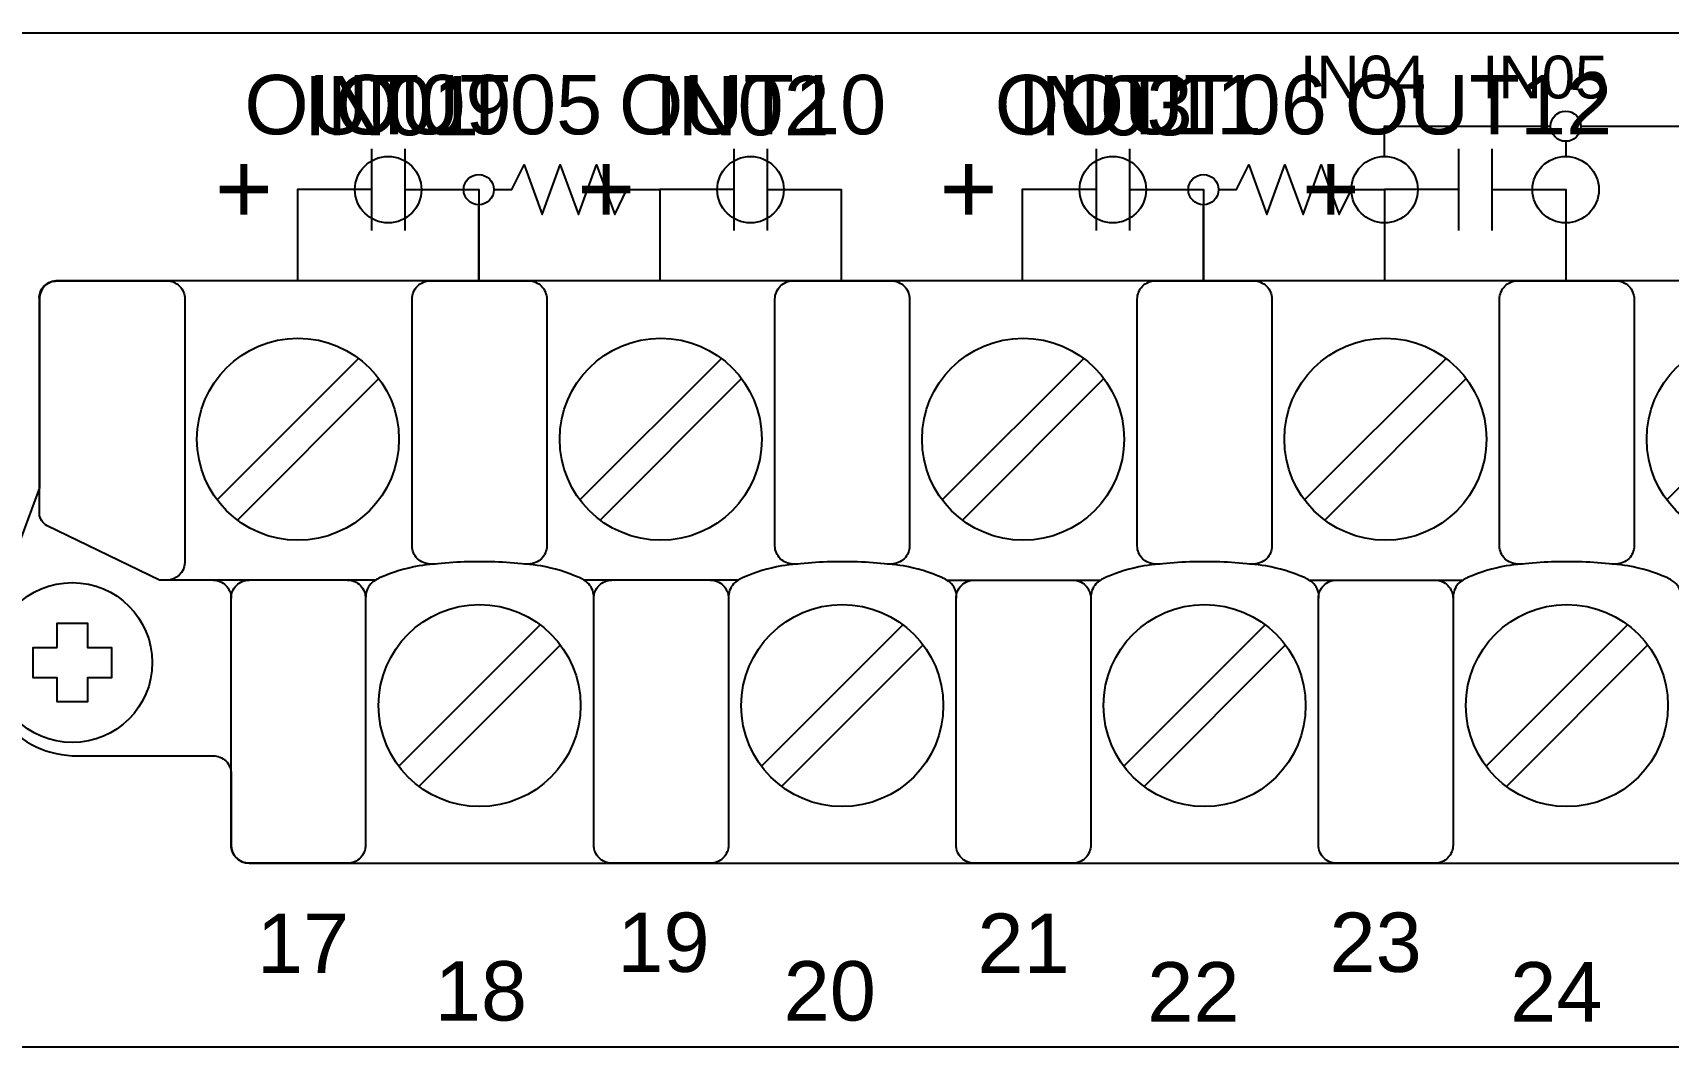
# Model space of a CAD drawing. Extents: x 1 to 47, y 1 to 35.
# Drawn here: x 32.596 to 35.305, y 14.394 to 16.074 of the extents above; entities that cross this region are included whole.
import ezdxf

# ---------------------------------------------------------------- set-up
doc = ezdxf.new("R2010")
doc.units = 0
doc.header["$MEASUREMENT"] = 0
for name, color, linetype in [('4_01__0__EMPTY', 7, 'CONTINUOUS'), ('4_02__1___8__INDEPENDENT_I', 7, 'CONTINUOUS'), ('4_03__2___8__OPTOISOLATED_', 7, 'CONTINUOUS'), ('4_04__4___24__OPTOISOLATED', 7, 'CONTINUOUS'), ('4_05__5___8__INDEPENDENT_I', 7, 'CONTINUOUS'), ('4_06__6___8__INDEPENDENT_I', 7, 'CONTINUOUS'), ('4_07__7___8__OPTOISOLATED_', 7, 'CONTINUOUS'), ('4_08__8___8__OPTOISOLATED_', 7, 'CONTINUOUS'), ('7_00______DWG_', 7, 'CONTINUOUS')]:
    doc.layers.add(name, color=color, linetype=linetype)
doc.styles.add('ARIAL', font='arial.ttf')

msp = doc.modelspace()

# ---------------------------------------------------------------- linework, layer by layer
at = {"layer": '4_01__0__EMPTY'}
msp.add_lwpolyline([(32.925, 14.7285, 0.414213), (32.955, 14.6985), (37.9368, 14.6985, 0.414214), (37.9668, 14.7285), (37.9668, 15.0415), (38.0577, 15.2863, 0.480048), (37.9127, 15.4845), (37.6785, 15.4845, -0.414214), (37.6485, 15.5145), (37.6485, 15.6326, 0.414212), (37.6185, 15.6626), (37.6185, 15.6627), (32.6374, 15.6627, 0.414215), (32.6074, 15.6327), (32.6075, 15.3198), (32.5166, 15.075, 0.47859), (32.6616, 14.8765), (32.895, 14.8765, -0.414214), (32.925, 14.8465)], format="xyb", close=True, dxfattribs=at)
msp.add_lwpolyline([(32.637, 15.0554), (32.637, 15.0957), (32.687, 15.0957), (32.687, 15.0554), (32.7271, 15.0554), (32.7271, 15.0055), (32.687, 15.0055), (32.687, 14.9655), (32.637, 14.9655), (32.637, 15.0055), (32.5969, 15.0055), (32.5969, 15.0554)], close=True, dxfattribs=at)
msp.add_circle((32.662, 15.0306), 0.1324, dxfattribs=at)
at = {"layer": '4_02__1___8__INDEPENDENT_I'}
for points in [[(33.1573, 15.8813), (33.1573, 15.7463)], [(33.2129, 15.8813), (33.2129, 15.7463)], [(33.7573, 15.8813), (33.7573, 15.7463)], [(33.8129, 15.8813), (33.8129, 15.7463)], [(34.3573, 15.8813), (34.3573, 15.7463)], [(34.4129, 15.8813), (34.4129, 15.7463)], [(34.9573, 15.8813), (34.9573, 15.7463)], [(35.0129, 15.8813), (35.0129, 15.7463)], [(33.1573, 15.8138), (33.0351, 15.8138), (33.0351, 15.6627)], [(33.2129, 15.8138), (33.3351, 15.8138), (33.3351, 15.6627)], [(33.7573, 15.8138), (33.6351, 15.8138), (33.6351, 15.6627)], [(33.8129, 15.8138), (33.9351, 15.8138), (33.9351, 15.6627)], [(34.3573, 15.8138), (34.2351, 15.8138), (34.2351, 15.6627)], [(34.4129, 15.8138), (34.5351, 15.8138), (34.5351, 15.6627)], [(34.9573, 15.8138), (34.8351, 15.8138), (34.8351, 15.6627)], [(35.0129, 15.8138), (35.1351, 15.8138), (35.1351, 15.6627)], [(33.1361, 15.5343), (32.9019, 15.3001)], [(33.7369, 15.5343), (33.5027, 15.3001)], [(34.3369, 15.5343), (34.1027, 15.3001)], [(34.9369, 15.5343), (34.7027, 15.3001)], [(35.5369, 15.5343), (35.3027, 15.3001)], [(33.1695, 15.5009), (32.9353, 15.2667)], [(33.7703, 15.5009), (33.5361, 15.2667)], [(34.3703, 15.5009), (34.1361, 15.2667)], [(34.9703, 15.5009), (34.7361, 15.2667)], [(33.7651, 15.1672), (33.5092, 15.1672)], [(34.11, 15.1672), (34.3651, 15.1672)], [(34.71, 15.1672), (34.9651, 15.1672)], [(33.4367, 15.0933), (33.2026, 14.8591)], [(34.0375, 15.0933), (33.8033, 14.8591)], [(34.6375, 15.0933), (34.4033, 14.8591)], [(35.2375, 15.0933), (35.0033, 14.8591)], [(33.4702, 15.0599), (33.236, 14.8257)], [(34.0709, 15.0599), (33.8367, 14.8257)], [(34.6709, 15.0599), (34.4368, 14.8257)], [(35.2709, 15.0599), (35.0368, 14.8257)]]:
    msp.add_lwpolyline(points, dxfattribs=at)
msp.add_lwpolyline([(32.925, 14.7285, 0.414213), (32.955, 14.6985), (37.9368, 14.6985, 0.414214), (37.9668, 14.7285), (37.9668, 15.0415), (38.0577, 15.2863, 0.480048), (37.9127, 15.4845), (37.6785, 15.4845, -0.414214), (37.6485, 15.5145), (37.6485, 15.6326, 0.414212), (37.6185, 15.6626), (37.6185, 15.6627), (32.6374, 15.6627, 0.414215), (32.6074, 15.6327), (32.6075, 15.3198), (32.5166, 15.075, 0.47859), (32.6616, 14.8765), (32.895, 14.8765, -0.414214), (32.925, 14.8465)], format="xyb", close=True, dxfattribs=at)
for points in [[(33.1643, 15.1672), (32.8062, 15.1672), (32.6203, 15.257, -0.241986), (32.6074, 15.2769), (32.6074, 15.6327, -0.422157), (32.6341, 15.6625), (32.8184, 15.6627, -0.414214), (32.8484, 15.6327), (32.8484, 15.1956, -0.390527), (32.8184, 15.1672)], [(33.2627, 15.1939), (33.2548, 15.1939, -0.414214), (33.2248, 15.2239), (33.2248, 15.6327, -0.414214), (33.2548, 15.6627), (33.4177, 15.6627, -0.414214), (33.4477, 15.6327), (33.4477, 15.2239, -0.414214), (33.4177, 15.1939), (33.4108, 15.1939)], [(33.8635, 15.1939), (33.8556, 15.1939, -0.414214), (33.8256, 15.2239), (33.8256, 15.6327, -0.414214), (33.8556, 15.6627), (34.0184, 15.6627, -0.414214), (34.0484, 15.6327), (34.0484, 15.2239, -0.414214), (34.0184, 15.1939), (34.0116, 15.1939)], [(34.4635, 15.1939), (34.4556, 15.1939, -0.414214), (34.4256, 15.2239), (34.4256, 15.6327, -0.414214), (34.4556, 15.6627), (34.6184, 15.6627, -0.414214), (34.6484, 15.6327), (34.6484, 15.2239, -0.414214), (34.6184, 15.1939), (34.6116, 15.1939)], [(35.0635, 15.1939), (35.0556, 15.1939, -0.414214), (35.0256, 15.2239), (35.0256, 15.6327, -0.414214), (35.0556, 15.6627), (35.2184, 15.6627, -0.414214), (35.2484, 15.6327), (35.2484, 15.2239, -0.414214), (35.2184, 15.1939), (35.2116, 15.1939)], [(33.5257, 15.1372, 0.191033), (33.5172, 15.1611, 0.081668), (33.5016, 15.1713, 0.0591), (33.4379, 15.1907, 0.034646), (33.3364, 15.1977, 0.03436), (33.2357, 15.1907, 0.0591), (33.172, 15.1713, 0.081668), (33.1563, 15.1611, 0.191033), (33.1478, 15.1372)], [(34.1265, 15.1372, 0.191033), (34.118, 15.1611, 0.081668), (34.1023, 15.1713, 0.0591), (34.0386, 15.1907, 0.034646), (33.9371, 15.1977, 0.03436), (33.8364, 15.1907, 0.0591), (33.7727, 15.1713, 0.081668), (33.7571, 15.1611, 0.191033), (33.7486, 15.1372)], [(34.7265, 15.1372, 0.191033), (34.718, 15.1611, 0.081668), (34.7024, 15.1713, 0.0591), (34.6386, 15.1907, 0.034646), (34.5371, 15.1977, 0.03436), (34.4364, 15.1907, 0.0591), (34.3727, 15.1713, 0.081668), (34.3571, 15.1611, 0.191033), (34.3486, 15.1372)], [(35.3265, 15.1372, 0.191033), (35.318, 15.1611, 0.081668), (35.3024, 15.1713, 0.0591), (35.2387, 15.1907, 0.034646), (35.1371, 15.1977, 0.03436), (35.0364, 15.1907, 0.0591), (34.9727, 15.1713, 0.081668), (34.9571, 15.1611, 0.191033), (34.9486, 15.1372)], [(32.895, 15.1672, -0.414214), (32.925, 15.1372)], [(33.1178, 15.1672, -0.414214), (33.1478, 15.1372), (33.1478, 14.7285, -0.414214), (33.1178, 14.6985), (32.955, 14.6985, -0.414214), (32.925, 14.7285), (32.925, 15.1372, -0.414214), (32.955, 15.1672)], [(33.7186, 15.1672, -0.414214), (33.7486, 15.1372), (33.7486, 14.7285, -0.414214), (33.7186, 14.6985), (33.5557, 14.6985, -0.414214), (33.5257, 14.7285), (33.5257, 15.1372, -0.414214), (33.5557, 15.1672)], [(34.3186, 15.1672, -0.414214), (34.3486, 15.1372), (34.3486, 14.7285, -0.414214), (34.3186, 14.6985), (34.1557, 14.6985, -0.414214), (34.1257, 14.7285), (34.1257, 15.1372, -0.414214), (34.1557, 15.1672)], [(34.9186, 15.1672, -0.414214), (34.9486, 15.1372), (34.9486, 14.7285, -0.414214), (34.9186, 14.6985), (34.7557, 14.6985, -0.414214), (34.7257, 14.7285), (34.7257, 15.1372, -0.414214), (34.7557, 15.1672)]]:
    msp.add_lwpolyline(points, format="xyb", dxfattribs=at)
msp.add_lwpolyline([(32.637, 15.0554), (32.637, 15.0957), (32.687, 15.0957), (32.687, 15.0554), (32.7271, 15.0554), (32.7271, 15.0055), (32.687, 15.0055), (32.687, 14.9655), (32.637, 14.9655), (32.637, 15.0055), (32.5969, 15.0055), (32.5969, 15.0554)], close=True, dxfattribs=at)
for centre, radius in [((33.0357, 15.4005), 0.1673), ((33.6365, 15.4005), 0.1673), ((34.2365, 15.4005), 0.1673), ((34.8365, 15.4005), 0.1673), ((35.4365, 15.4005), 0.1673), ((32.662, 15.0306), 0.1324), ((33.3364, 14.9595), 0.1673), ((33.9371, 14.9595), 0.1673), ((34.5371, 14.9595), 0.1673), ((35.1371, 14.9595), 0.1673)]:
    msp.add_circle(centre, radius, dxfattribs=at)
at = {"layer": '4_03__2___8__OPTOISOLATED_'}
for points in [[(33.1573, 15.8813), (33.1573, 15.7463)], [(33.2129, 15.8813), (33.2129, 15.7463)], [(33.7573, 15.8813), (33.7573, 15.7463)], [(33.8129, 15.8813), (33.8129, 15.7463)], [(34.3573, 15.8813), (34.3573, 15.7463)], [(34.4129, 15.8813), (34.4129, 15.7463)], [(34.9573, 15.8813), (34.9573, 15.7463)], [(35.0129, 15.8813), (35.0129, 15.7463)], [(33.1573, 15.8138), (33.0351, 15.8138), (33.0351, 15.6627)], [(33.2129, 15.8138), (33.3351, 15.8138), (33.3351, 15.6627)], [(33.7573, 15.8138), (33.6351, 15.8138), (33.6351, 15.6627)], [(33.8129, 15.8138), (33.9351, 15.8138), (33.9351, 15.6627)], [(34.3573, 15.8138), (34.2351, 15.8138), (34.2351, 15.6627)], [(34.4129, 15.8138), (34.5351, 15.8138), (34.5351, 15.6627)], [(34.9573, 15.8138), (34.8351, 15.8138), (34.8351, 15.6627)], [(35.0129, 15.8138), (35.1351, 15.8138), (35.1351, 15.6627)], [(33.1361, 15.5343), (32.9019, 15.3001)], [(33.7369, 15.5343), (33.5027, 15.3001)], [(34.3369, 15.5343), (34.1027, 15.3001)], [(34.9369, 15.5343), (34.7027, 15.3001)], [(35.5369, 15.5343), (35.3027, 15.3001)], [(33.1695, 15.5009), (32.9353, 15.2667)], [(33.7703, 15.5009), (33.5361, 15.2667)], [(34.3703, 15.5009), (34.1361, 15.2667)], [(34.9703, 15.5009), (34.7361, 15.2667)], [(33.7651, 15.1672), (33.5092, 15.1672)], [(34.11, 15.1672), (34.3651, 15.1672)], [(34.71, 15.1672), (34.9651, 15.1672)], [(33.4367, 15.0933), (33.2026, 14.8591)], [(34.0375, 15.0933), (33.8033, 14.8591)], [(34.6375, 15.0933), (34.4033, 14.8591)], [(35.2375, 15.0933), (35.0033, 14.8591)], [(33.4702, 15.0599), (33.236, 14.8257)], [(34.0709, 15.0599), (33.8367, 14.8257)], [(34.6709, 15.0599), (34.4368, 14.8257)], [(35.2709, 15.0599), (35.0368, 14.8257)]]:
    msp.add_lwpolyline(points, dxfattribs=at)
msp.add_lwpolyline([(32.925, 14.7285, 0.414213), (32.955, 14.6985), (37.9368, 14.6985, 0.414214), (37.9668, 14.7285), (37.9668, 15.0415), (38.0577, 15.2863, 0.480048), (37.9127, 15.4845), (37.6785, 15.4845, -0.414214), (37.6485, 15.5145), (37.6485, 15.6326, 0.414212), (37.6185, 15.6626), (37.6185, 15.6627), (32.6374, 15.6627, 0.414215), (32.6074, 15.6327), (32.6075, 15.3198), (32.5166, 15.075, 0.47859), (32.6616, 14.8765), (32.895, 14.8765, -0.414214), (32.925, 14.8465)], format="xyb", close=True, dxfattribs=at)
for points in [[(33.1643, 15.1672), (32.8062, 15.1672), (32.6203, 15.257, -0.241986), (32.6074, 15.2769), (32.6074, 15.6327, -0.422157), (32.6341, 15.6625), (32.8184, 15.6627, -0.414214), (32.8484, 15.6327), (32.8484, 15.1956, -0.390527), (32.8184, 15.1672)], [(33.2627, 15.1939), (33.2548, 15.1939, -0.414214), (33.2248, 15.2239), (33.2248, 15.6327, -0.414214), (33.2548, 15.6627), (33.4177, 15.6627, -0.414214), (33.4477, 15.6327), (33.4477, 15.2239, -0.414214), (33.4177, 15.1939), (33.4108, 15.1939)], [(33.8635, 15.1939), (33.8556, 15.1939, -0.414214), (33.8256, 15.2239), (33.8256, 15.6327, -0.414214), (33.8556, 15.6627), (34.0184, 15.6627, -0.414214), (34.0484, 15.6327), (34.0484, 15.2239, -0.414214), (34.0184, 15.1939), (34.0116, 15.1939)], [(34.4635, 15.1939), (34.4556, 15.1939, -0.414214), (34.4256, 15.2239), (34.4256, 15.6327, -0.414214), (34.4556, 15.6627), (34.6184, 15.6627, -0.414214), (34.6484, 15.6327), (34.6484, 15.2239, -0.414214), (34.6184, 15.1939), (34.6116, 15.1939)], [(35.0635, 15.1939), (35.0556, 15.1939, -0.414214), (35.0256, 15.2239), (35.0256, 15.6327, -0.414214), (35.0556, 15.6627), (35.2184, 15.6627, -0.414214), (35.2484, 15.6327), (35.2484, 15.2239, -0.414214), (35.2184, 15.1939), (35.2116, 15.1939)], [(33.5257, 15.1372, 0.191033), (33.5172, 15.1611, 0.081668), (33.5016, 15.1713, 0.0591), (33.4379, 15.1907, 0.034646), (33.3364, 15.1977, 0.03436), (33.2357, 15.1907, 0.0591), (33.172, 15.1713, 0.081668), (33.1563, 15.1611, 0.191033), (33.1478, 15.1372)], [(34.1265, 15.1372, 0.191033), (34.118, 15.1611, 0.081668), (34.1023, 15.1713, 0.0591), (34.0386, 15.1907, 0.034646), (33.9371, 15.1977, 0.03436), (33.8364, 15.1907, 0.0591), (33.7727, 15.1713, 0.081668), (33.7571, 15.1611, 0.191033), (33.7486, 15.1372)], [(34.7265, 15.1372, 0.191033), (34.718, 15.1611, 0.081668), (34.7024, 15.1713, 0.0591), (34.6386, 15.1907, 0.034646), (34.5371, 15.1977, 0.03436), (34.4364, 15.1907, 0.0591), (34.3727, 15.1713, 0.081668), (34.3571, 15.1611, 0.191033), (34.3486, 15.1372)], [(35.3265, 15.1372, 0.191033), (35.318, 15.1611, 0.081668), (35.3024, 15.1713, 0.0591), (35.2387, 15.1907, 0.034646), (35.1371, 15.1977, 0.03436), (35.0364, 15.1907, 0.0591), (34.9727, 15.1713, 0.081668), (34.9571, 15.1611, 0.191033), (34.9486, 15.1372)], [(32.895, 15.1672, -0.414214), (32.925, 15.1372)], [(33.1178, 15.1672, -0.414214), (33.1478, 15.1372), (33.1478, 14.7285, -0.414214), (33.1178, 14.6985), (32.955, 14.6985, -0.414214), (32.925, 14.7285), (32.925, 15.1372, -0.414214), (32.955, 15.1672)], [(33.7186, 15.1672, -0.414214), (33.7486, 15.1372), (33.7486, 14.7285, -0.414214), (33.7186, 14.6985), (33.5557, 14.6985, -0.414214), (33.5257, 14.7285), (33.5257, 15.1372, -0.414214), (33.5557, 15.1672)], [(34.3186, 15.1672, -0.414214), (34.3486, 15.1372), (34.3486, 14.7285, -0.414214), (34.3186, 14.6985), (34.1557, 14.6985, -0.414214), (34.1257, 14.7285), (34.1257, 15.1372, -0.414214), (34.1557, 15.1672)], [(34.9186, 15.1672, -0.414214), (34.9486, 15.1372), (34.9486, 14.7285, -0.414214), (34.9186, 14.6985), (34.7557, 14.6985, -0.414214), (34.7257, 14.7285), (34.7257, 15.1372, -0.414214), (34.7557, 15.1672)]]:
    msp.add_lwpolyline(points, format="xyb", dxfattribs=at)
msp.add_lwpolyline([(32.637, 15.0554), (32.637, 15.0957), (32.687, 15.0957), (32.687, 15.0554), (32.7271, 15.0554), (32.7271, 15.0055), (32.687, 15.0055), (32.687, 14.9655), (32.637, 14.9655), (32.637, 15.0055), (32.5969, 15.0055), (32.5969, 15.0554)], close=True, dxfattribs=at)
for centre, radius in [((33.0357, 15.4005), 0.1673), ((33.6365, 15.4005), 0.1673), ((34.2365, 15.4005), 0.1673), ((34.8365, 15.4005), 0.1673), ((35.4365, 15.4005), 0.1673), ((32.662, 15.0306), 0.1324), ((33.3364, 14.9595), 0.1673), ((33.9371, 14.9595), 0.1673), ((34.5371, 14.9595), 0.1673), ((35.1371, 14.9595), 0.1673)]:
    msp.add_circle(centre, radius, dxfattribs=at)
at = {"layer": '4_04__4___24__OPTOISOLATED'}
for points in [[(34.8351, 15.8688), (34.8351, 15.9188), (35.1101, 15.9188)], [(35.1601, 15.9188), (35.4101, 15.9188)], [(35.1351, 15.8938), (35.1351, 15.8688)], [(33.1301, 15.8138), (33.0351, 15.8138), (33.0351, 15.6627)], [(33.2401, 15.8138), (33.3351, 15.8138), (33.3351, 15.6627)], [(33.7301, 15.8138), (33.6351, 15.8138), (33.6351, 15.6627)], [(33.8401, 15.8138), (33.9351, 15.8138), (33.9351, 15.6627)], [(34.3301, 15.8138), (34.2351, 15.8138), (34.2351, 15.6627)], [(34.4401, 15.8138), (34.5351, 15.8138), (34.5351, 15.6627)], [(34.8351, 15.7588), (34.8351, 15.6627)], [(35.1351, 15.7588), (35.1351, 15.6627)], [(33.1361, 15.5343), (32.9019, 15.3001)], [(33.7369, 15.5343), (33.5027, 15.3001)], [(34.3369, 15.5343), (34.1027, 15.3001)], [(34.9369, 15.5343), (34.7027, 15.3001)], [(35.5369, 15.5343), (35.3027, 15.3001)], [(33.1695, 15.5009), (32.9353, 15.2667)], [(33.7703, 15.5009), (33.5361, 15.2667)], [(34.3703, 15.5009), (34.1361, 15.2667)], [(34.9703, 15.5009), (34.7361, 15.2667)], [(33.7651, 15.1672), (33.5092, 15.1672)], [(34.11, 15.1672), (34.3651, 15.1672)], [(34.71, 15.1672), (34.9651, 15.1672)], [(33.4367, 15.0933), (33.2026, 14.8591)], [(34.0375, 15.0933), (33.8033, 14.8591)], [(34.6375, 15.0933), (34.4033, 14.8591)], [(35.2375, 15.0933), (35.0033, 14.8591)], [(33.4702, 15.0599), (33.236, 14.8257)], [(34.0709, 15.0599), (33.8367, 14.8257)], [(34.6709, 15.0599), (34.4368, 14.8257)], [(35.2709, 15.0599), (35.0368, 14.8257)]]:
    msp.add_lwpolyline(points, dxfattribs=at)
msp.add_lwpolyline([(32.925, 14.7285, 0.414213), (32.955, 14.6985), (37.9368, 14.6985, 0.414214), (37.9668, 14.7285), (37.9668, 15.0415), (38.0577, 15.2863, 0.480048), (37.9127, 15.4845), (37.6785, 15.4845, -0.414214), (37.6485, 15.5145), (37.6485, 15.6326, 0.414212), (37.6185, 15.6626), (37.6185, 15.6627), (32.6374, 15.6627, 0.414215), (32.6074, 15.6327), (32.6075, 15.3198), (32.5166, 15.075, 0.47859), (32.6616, 14.8765), (32.895, 14.8765, -0.414214), (32.925, 14.8465)], format="xyb", close=True, dxfattribs=at)
for points in [[(33.1643, 15.1672), (32.8062, 15.1672), (32.6203, 15.257, -0.241986), (32.6074, 15.2769), (32.6074, 15.6327, -0.422157), (32.6341, 15.6625), (32.8184, 15.6627, -0.414214), (32.8484, 15.6327), (32.8484, 15.1956, -0.390527), (32.8184, 15.1672)], [(33.2627, 15.1939), (33.2548, 15.1939, -0.414214), (33.2248, 15.2239), (33.2248, 15.6327, -0.414214), (33.2548, 15.6627), (33.4177, 15.6627, -0.414214), (33.4477, 15.6327), (33.4477, 15.2239, -0.414214), (33.4177, 15.1939), (33.4108, 15.1939)], [(33.8635, 15.1939), (33.8556, 15.1939, -0.414214), (33.8256, 15.2239), (33.8256, 15.6327, -0.414214), (33.8556, 15.6627), (34.0184, 15.6627, -0.414214), (34.0484, 15.6327), (34.0484, 15.2239, -0.414214), (34.0184, 15.1939), (34.0116, 15.1939)], [(34.4635, 15.1939), (34.4556, 15.1939, -0.414214), (34.4256, 15.2239), (34.4256, 15.6327, -0.414214), (34.4556, 15.6627), (34.6184, 15.6627, -0.414214), (34.6484, 15.6327), (34.6484, 15.2239, -0.414214), (34.6184, 15.1939), (34.6116, 15.1939)], [(35.0635, 15.1939), (35.0556, 15.1939, -0.414214), (35.0256, 15.2239), (35.0256, 15.6327, -0.414214), (35.0556, 15.6627), (35.2184, 15.6627, -0.414214), (35.2484, 15.6327), (35.2484, 15.2239, -0.414214), (35.2184, 15.1939), (35.2116, 15.1939)], [(33.5257, 15.1372, 0.191033), (33.5172, 15.1611, 0.081668), (33.5016, 15.1713, 0.0591), (33.4379, 15.1907, 0.034646), (33.3364, 15.1977, 0.03436), (33.2357, 15.1907, 0.0591), (33.172, 15.1713, 0.081668), (33.1563, 15.1611, 0.191033), (33.1478, 15.1372)], [(34.1265, 15.1372, 0.191033), (34.118, 15.1611, 0.081668), (34.1023, 15.1713, 0.0591), (34.0386, 15.1907, 0.034646), (33.9371, 15.1977, 0.03436), (33.8364, 15.1907, 0.0591), (33.7727, 15.1713, 0.081668), (33.7571, 15.1611, 0.191033), (33.7486, 15.1372)], [(34.7265, 15.1372, 0.191033), (34.718, 15.1611, 0.081668), (34.7024, 15.1713, 0.0591), (34.6386, 15.1907, 0.034646), (34.5371, 15.1977, 0.03436), (34.4364, 15.1907, 0.0591), (34.3727, 15.1713, 0.081668), (34.3571, 15.1611, 0.191033), (34.3486, 15.1372)], [(35.3265, 15.1372, 0.191033), (35.318, 15.1611, 0.081668), (35.3024, 15.1713, 0.0591), (35.2387, 15.1907, 0.034646), (35.1371, 15.1977, 0.03436), (35.0364, 15.1907, 0.0591), (34.9727, 15.1713, 0.081668), (34.9571, 15.1611, 0.191033), (34.9486, 15.1372)], [(32.895, 15.1672, -0.414214), (32.925, 15.1372)], [(33.1178, 15.1672, -0.414214), (33.1478, 15.1372), (33.1478, 14.7285, -0.414214), (33.1178, 14.6985), (32.955, 14.6985, -0.414214), (32.925, 14.7285), (32.925, 15.1372, -0.414214), (32.955, 15.1672)], [(33.7186, 15.1672, -0.414214), (33.7486, 15.1372), (33.7486, 14.7285, -0.414214), (33.7186, 14.6985), (33.5557, 14.6985, -0.414214), (33.5257, 14.7285), (33.5257, 15.1372, -0.414214), (33.5557, 15.1672)], [(34.3186, 15.1672, -0.414214), (34.3486, 15.1372), (34.3486, 14.7285, -0.414214), (34.3186, 14.6985), (34.1557, 14.6985, -0.414214), (34.1257, 14.7285), (34.1257, 15.1372, -0.414214), (34.1557, 15.1672)], [(34.9186, 15.1672, -0.414214), (34.9486, 15.1372), (34.9486, 14.7285, -0.414214), (34.9186, 14.6985), (34.7557, 14.6985, -0.414214), (34.7257, 14.7285), (34.7257, 15.1372, -0.414214), (34.7557, 15.1672)]]:
    msp.add_lwpolyline(points, format="xyb", dxfattribs=at)
msp.add_lwpolyline([(32.637, 15.0554), (32.637, 15.0957), (32.687, 15.0957), (32.687, 15.0554), (32.7271, 15.0554), (32.7271, 15.0055), (32.687, 15.0055), (32.687, 14.9655), (32.637, 14.9655), (32.637, 15.0055), (32.5969, 15.0055), (32.5969, 15.0554)], close=True, dxfattribs=at)
for centre, radius in [((35.1351, 15.9188), 0.025), ((33.1851, 15.8138), 0.055), ((33.7851, 15.8138), 0.055), ((34.3851, 15.8138), 0.055), ((34.8351, 15.8138), 0.055), ((35.1351, 15.8138), 0.055), ((33.0357, 15.4005), 0.1673), ((33.6365, 15.4005), 0.1673), ((34.2365, 15.4005), 0.1673), ((34.8365, 15.4005), 0.1673), ((35.4365, 15.4005), 0.1673), ((32.662, 15.0306), 0.1324), ((33.3364, 14.9595), 0.1673), ((33.9371, 14.9595), 0.1673), ((34.5371, 14.9595), 0.1673), ((35.1371, 14.9595), 0.1673)]:
    msp.add_circle(centre, radius, dxfattribs=at)
at = {"layer": '4_05__5___8__INDEPENDENT_I'}
for points in [[(33.1573, 15.8738), (33.1573, 15.7538)], [(33.2129, 15.8738), (33.2129, 15.7538)], [(34.3573, 15.8738), (34.3573, 15.7538)], [(34.413, 15.8738), (34.413, 15.7538)], [(33.3601, 15.8138), (33.3901, 15.8138), (33.4101, 15.8551), (33.4401, 15.7726), (33.4701, 15.8551), (33.5001, 15.7726), (33.5301, 15.8551), (33.5602, 15.7726), (33.5802, 15.8138), (33.6351, 15.8138), (33.6351, 15.6627)], [(34.5602, 15.8138), (34.5901, 15.8138), (34.6101, 15.8551), (34.6401, 15.7726), (34.6701, 15.8551), (34.7001, 15.7726), (34.7302, 15.8551), (34.7602, 15.7726), (34.7802, 15.8138), (34.8352, 15.8138), (34.8352, 15.6627)], [(33.1573, 15.8138), (33.0351, 15.8138), (33.0351, 15.6627)], [(33.2129, 15.8138), (33.3101, 15.8138)], [(34.3573, 15.8138), (34.2352, 15.8138), (34.2352, 15.6627)], [(34.413, 15.8138), (34.5102, 15.8138)], [(33.3351, 15.6627), (33.3351, 15.7888)], [(34.5352, 15.6627), (34.5352, 15.7888)], [(33.1361, 15.5343), (32.9019, 15.3001)], [(33.7369, 15.5343), (33.5027, 15.3001)], [(34.3369, 15.5343), (34.1027, 15.3001)], [(34.9369, 15.5343), (34.7027, 15.3001)], [(35.5369, 15.5343), (35.3027, 15.3001)], [(33.1695, 15.5009), (32.9353, 15.2667)], [(33.7703, 15.5009), (33.5361, 15.2667)], [(34.3703, 15.5009), (34.1361, 15.2667)], [(34.9703, 15.5009), (34.7361, 15.2667)], [(33.7651, 15.1672), (33.5092, 15.1672)], [(34.11, 15.1672), (34.3651, 15.1672)], [(34.71, 15.1672), (34.9651, 15.1672)], [(33.4367, 15.0933), (33.2026, 14.8591)], [(34.0375, 15.0933), (33.8033, 14.8591)], [(34.6375, 15.0933), (34.4033, 14.8591)], [(35.2375, 15.0933), (35.0033, 14.8591)], [(33.4702, 15.0599), (33.236, 14.8257)], [(34.0709, 15.0599), (33.8367, 14.8257)], [(34.6709, 15.0599), (34.4368, 14.8257)], [(35.2709, 15.0599), (35.0368, 14.8257)]]:
    msp.add_lwpolyline(points, dxfattribs=at)
msp.add_lwpolyline([(32.925, 14.7285, 0.414213), (32.955, 14.6985), (37.9368, 14.6985, 0.414214), (37.9668, 14.7285), (37.9668, 15.0415), (38.0577, 15.2863, 0.480048), (37.9127, 15.4845), (37.6785, 15.4845, -0.414214), (37.6485, 15.5145), (37.6485, 15.6326, 0.414212), (37.6185, 15.6626), (37.6185, 15.6627), (32.6374, 15.6627, 0.414215), (32.6074, 15.6327), (32.6075, 15.3198), (32.5166, 15.075, 0.47859), (32.6616, 14.8765), (32.895, 14.8765, -0.414214), (32.925, 14.8465)], format="xyb", close=True, dxfattribs=at)
for points in [[(33.1643, 15.1672), (32.8062, 15.1672), (32.6203, 15.257, -0.241986), (32.6074, 15.2769), (32.6074, 15.6327, -0.422157), (32.6341, 15.6625), (32.8184, 15.6627, -0.414214), (32.8484, 15.6327), (32.8484, 15.1956, -0.390527), (32.8184, 15.1672)], [(33.2627, 15.1939), (33.2548, 15.1939, -0.414214), (33.2248, 15.2239), (33.2248, 15.6327, -0.414214), (33.2548, 15.6627), (33.4177, 15.6627, -0.414214), (33.4477, 15.6327), (33.4477, 15.2239, -0.414214), (33.4177, 15.1939), (33.4108, 15.1939)], [(33.8635, 15.1939), (33.8556, 15.1939, -0.414214), (33.8256, 15.2239), (33.8256, 15.6327, -0.414214), (33.8556, 15.6627), (34.0184, 15.6627, -0.414214), (34.0484, 15.6327), (34.0484, 15.2239, -0.414214), (34.0184, 15.1939), (34.0116, 15.1939)], [(34.4635, 15.1939), (34.4556, 15.1939, -0.414214), (34.4256, 15.2239), (34.4256, 15.6327, -0.414214), (34.4556, 15.6627), (34.6184, 15.6627, -0.414214), (34.6484, 15.6327), (34.6484, 15.2239, -0.414214), (34.6184, 15.1939), (34.6116, 15.1939)], [(35.0635, 15.1939), (35.0556, 15.1939, -0.414214), (35.0256, 15.2239), (35.0256, 15.6327, -0.414214), (35.0556, 15.6627), (35.2184, 15.6627, -0.414214), (35.2484, 15.6327), (35.2484, 15.2239, -0.414214), (35.2184, 15.1939), (35.2116, 15.1939)], [(33.5257, 15.1372, 0.191033), (33.5172, 15.1611, 0.081668), (33.5016, 15.1713, 0.0591), (33.4379, 15.1907, 0.034646), (33.3364, 15.1977, 0.03436), (33.2357, 15.1907, 0.0591), (33.172, 15.1713, 0.081668), (33.1563, 15.1611, 0.191033), (33.1478, 15.1372)], [(34.1265, 15.1372, 0.191033), (34.118, 15.1611, 0.081668), (34.1023, 15.1713, 0.0591), (34.0386, 15.1907, 0.034646), (33.9371, 15.1977, 0.03436), (33.8364, 15.1907, 0.0591), (33.7727, 15.1713, 0.081668), (33.7571, 15.1611, 0.191033), (33.7486, 15.1372)], [(34.7265, 15.1372, 0.191033), (34.718, 15.1611, 0.081668), (34.7024, 15.1713, 0.0591), (34.6386, 15.1907, 0.034646), (34.5371, 15.1977, 0.03436), (34.4364, 15.1907, 0.0591), (34.3727, 15.1713, 0.081668), (34.3571, 15.1611, 0.191033), (34.3486, 15.1372)], [(35.3265, 15.1372, 0.191033), (35.318, 15.1611, 0.081668), (35.3024, 15.1713, 0.0591), (35.2387, 15.1907, 0.034646), (35.1371, 15.1977, 0.03436), (35.0364, 15.1907, 0.0591), (34.9727, 15.1713, 0.081668), (34.9571, 15.1611, 0.191033), (34.9486, 15.1372)], [(32.895, 15.1672, -0.414214), (32.925, 15.1372)], [(33.1178, 15.1672, -0.414214), (33.1478, 15.1372), (33.1478, 14.7285, -0.414214), (33.1178, 14.6985), (32.955, 14.6985, -0.414214), (32.925, 14.7285), (32.925, 15.1372, -0.414214), (32.955, 15.1672)], [(33.7186, 15.1672, -0.414214), (33.7486, 15.1372), (33.7486, 14.7285, -0.414214), (33.7186, 14.6985), (33.5557, 14.6985, -0.414214), (33.5257, 14.7285), (33.5257, 15.1372, -0.414214), (33.5557, 15.1672)], [(34.3186, 15.1672, -0.414214), (34.3486, 15.1372), (34.3486, 14.7285, -0.414214), (34.3186, 14.6985), (34.1557, 14.6985, -0.414214), (34.1257, 14.7285), (34.1257, 15.1372, -0.414214), (34.1557, 15.1672)], [(34.9186, 15.1672, -0.414214), (34.9486, 15.1372), (34.9486, 14.7285, -0.414214), (34.9186, 14.6985), (34.7557, 14.6985, -0.414214), (34.7257, 14.7285), (34.7257, 15.1372, -0.414214), (34.7557, 15.1672)]]:
    msp.add_lwpolyline(points, format="xyb", dxfattribs=at)
msp.add_lwpolyline([(32.637, 15.0554), (32.637, 15.0957), (32.687, 15.0957), (32.687, 15.0554), (32.7271, 15.0554), (32.7271, 15.0055), (32.687, 15.0055), (32.687, 14.9655), (32.637, 14.9655), (32.637, 15.0055), (32.5969, 15.0055), (32.5969, 15.0554)], close=True, dxfattribs=at)
for centre, radius in [((33.3351, 15.8138), 0.025), ((34.5352, 15.8138), 0.025), ((33.0357, 15.4005), 0.1673), ((33.6365, 15.4005), 0.1673), ((34.2365, 15.4005), 0.1673), ((34.8365, 15.4005), 0.1673), ((35.4365, 15.4005), 0.1673), ((32.662, 15.0306), 0.1324), ((33.3364, 14.9595), 0.1673), ((33.9371, 14.9595), 0.1673), ((34.5371, 14.9595), 0.1673), ((35.1371, 14.9595), 0.1673)]:
    msp.add_circle(centre, radius, dxfattribs=at)
at = {"layer": '4_06__6___8__INDEPENDENT_I'}
for points in [[(33.1573, 15.8813), (33.1573, 15.7463)], [(33.2129, 15.8813), (33.2129, 15.7463)], [(33.7573, 15.8813), (33.7573, 15.7463)], [(33.8129, 15.8813), (33.8129, 15.7463)], [(34.3573, 15.8813), (34.3573, 15.7463)], [(34.4129, 15.8813), (34.4129, 15.7463)], [(34.9573, 15.8813), (34.9573, 15.7463)], [(35.0129, 15.8813), (35.0129, 15.7463)], [(33.1573, 15.8138), (33.0351, 15.8138), (33.0351, 15.6627)], [(33.2129, 15.8138), (33.3351, 15.8138), (33.3351, 15.6627)], [(33.7573, 15.8138), (33.6351, 15.8138), (33.6351, 15.6627)], [(33.8129, 15.8138), (33.9351, 15.8138), (33.9351, 15.6627)], [(34.3573, 15.8138), (34.2351, 15.8138), (34.2351, 15.6627)], [(34.4129, 15.8138), (34.5351, 15.8138), (34.5351, 15.6627)], [(34.9573, 15.8138), (34.8351, 15.8138), (34.8351, 15.6627)], [(35.0129, 15.8138), (35.1351, 15.8138), (35.1351, 15.6627)], [(33.1361, 15.5343), (32.9019, 15.3001)], [(33.7369, 15.5343), (33.5027, 15.3001)], [(34.3369, 15.5343), (34.1027, 15.3001)], [(34.9369, 15.5343), (34.7027, 15.3001)], [(35.5369, 15.5343), (35.3027, 15.3001)], [(33.1695, 15.5009), (32.9353, 15.2667)], [(33.7703, 15.5009), (33.5361, 15.2667)], [(34.3703, 15.5009), (34.1361, 15.2667)], [(34.9703, 15.5009), (34.7361, 15.2667)], [(33.7651, 15.1672), (33.5092, 15.1672)], [(34.11, 15.1672), (34.3651, 15.1672)], [(34.71, 15.1672), (34.9651, 15.1672)], [(33.4367, 15.0933), (33.2026, 14.8591)], [(34.0375, 15.0933), (33.8033, 14.8591)], [(34.6375, 15.0933), (34.4033, 14.8591)], [(35.2375, 15.0933), (35.0033, 14.8591)], [(33.4702, 15.0599), (33.236, 14.8257)], [(34.0709, 15.0599), (33.8367, 14.8257)], [(34.6709, 15.0599), (34.4368, 14.8257)], [(35.2709, 15.0599), (35.0368, 14.8257)]]:
    msp.add_lwpolyline(points, dxfattribs=at)
msp.add_lwpolyline([(32.925, 14.7285, 0.414213), (32.955, 14.6985), (37.9368, 14.6985, 0.414214), (37.9668, 14.7285), (37.9668, 15.0415), (38.0577, 15.2863, 0.480048), (37.9127, 15.4845), (37.6785, 15.4845, -0.414214), (37.6485, 15.5145), (37.6485, 15.6326, 0.414212), (37.6185, 15.6626), (37.6185, 15.6627), (32.6374, 15.6627, 0.414215), (32.6074, 15.6327), (32.6075, 15.3198), (32.5166, 15.075, 0.47859), (32.6616, 14.8765), (32.895, 14.8765, -0.414214), (32.925, 14.8465)], format="xyb", close=True, dxfattribs=at)
for points in [[(33.1643, 15.1672), (32.8062, 15.1672), (32.6203, 15.257, -0.241986), (32.6074, 15.2769), (32.6074, 15.6327, -0.422157), (32.6341, 15.6625), (32.8184, 15.6627, -0.414214), (32.8484, 15.6327), (32.8484, 15.1956, -0.390527), (32.8184, 15.1672)], [(33.2627, 15.1939), (33.2548, 15.1939, -0.414214), (33.2248, 15.2239), (33.2248, 15.6327, -0.414214), (33.2548, 15.6627), (33.4177, 15.6627, -0.414214), (33.4477, 15.6327), (33.4477, 15.2239, -0.414214), (33.4177, 15.1939), (33.4108, 15.1939)], [(33.8635, 15.1939), (33.8556, 15.1939, -0.414214), (33.8256, 15.2239), (33.8256, 15.6327, -0.414214), (33.8556, 15.6627), (34.0184, 15.6627, -0.414214), (34.0484, 15.6327), (34.0484, 15.2239, -0.414214), (34.0184, 15.1939), (34.0116, 15.1939)], [(34.4635, 15.1939), (34.4556, 15.1939, -0.414214), (34.4256, 15.2239), (34.4256, 15.6327, -0.414214), (34.4556, 15.6627), (34.6184, 15.6627, -0.414214), (34.6484, 15.6327), (34.6484, 15.2239, -0.414214), (34.6184, 15.1939), (34.6116, 15.1939)], [(35.0635, 15.1939), (35.0556, 15.1939, -0.414214), (35.0256, 15.2239), (35.0256, 15.6327, -0.414214), (35.0556, 15.6627), (35.2184, 15.6627, -0.414214), (35.2484, 15.6327), (35.2484, 15.2239, -0.414214), (35.2184, 15.1939), (35.2116, 15.1939)], [(33.5257, 15.1372, 0.191033), (33.5172, 15.1611, 0.081668), (33.5016, 15.1713, 0.0591), (33.4379, 15.1907, 0.034646), (33.3364, 15.1977, 0.03436), (33.2357, 15.1907, 0.0591), (33.172, 15.1713, 0.081668), (33.1563, 15.1611, 0.191033), (33.1478, 15.1372)], [(34.1265, 15.1372, 0.191033), (34.118, 15.1611, 0.081668), (34.1023, 15.1713, 0.0591), (34.0386, 15.1907, 0.034646), (33.9371, 15.1977, 0.03436), (33.8364, 15.1907, 0.0591), (33.7727, 15.1713, 0.081668), (33.7571, 15.1611, 0.191033), (33.7486, 15.1372)], [(34.7265, 15.1372, 0.191033), (34.718, 15.1611, 0.081668), (34.7024, 15.1713, 0.0591), (34.6386, 15.1907, 0.034646), (34.5371, 15.1977, 0.03436), (34.4364, 15.1907, 0.0591), (34.3727, 15.1713, 0.081668), (34.3571, 15.1611, 0.191033), (34.3486, 15.1372)], [(35.3265, 15.1372, 0.191033), (35.318, 15.1611, 0.081668), (35.3024, 15.1713, 0.0591), (35.2387, 15.1907, 0.034646), (35.1371, 15.1977, 0.03436), (35.0364, 15.1907, 0.0591), (34.9727, 15.1713, 0.081668), (34.9571, 15.1611, 0.191033), (34.9486, 15.1372)], [(32.895, 15.1672, -0.414214), (32.925, 15.1372)], [(33.1178, 15.1672, -0.414214), (33.1478, 15.1372), (33.1478, 14.7285, -0.414214), (33.1178, 14.6985), (32.955, 14.6985, -0.414214), (32.925, 14.7285), (32.925, 15.1372, -0.414214), (32.955, 15.1672)], [(33.7186, 15.1672, -0.414214), (33.7486, 15.1372), (33.7486, 14.7285, -0.414214), (33.7186, 14.6985), (33.5557, 14.6985, -0.414214), (33.5257, 14.7285), (33.5257, 15.1372, -0.414214), (33.5557, 15.1672)], [(34.3186, 15.1672, -0.414214), (34.3486, 15.1372), (34.3486, 14.7285, -0.414214), (34.3186, 14.6985), (34.1557, 14.6985, -0.414214), (34.1257, 14.7285), (34.1257, 15.1372, -0.414214), (34.1557, 15.1672)], [(34.9186, 15.1672, -0.414214), (34.9486, 15.1372), (34.9486, 14.7285, -0.414214), (34.9186, 14.6985), (34.7557, 14.6985, -0.414214), (34.7257, 14.7285), (34.7257, 15.1372, -0.414214), (34.7557, 15.1672)]]:
    msp.add_lwpolyline(points, format="xyb", dxfattribs=at)
msp.add_lwpolyline([(32.637, 15.0554), (32.637, 15.0957), (32.687, 15.0957), (32.687, 15.0554), (32.7271, 15.0554), (32.7271, 15.0055), (32.687, 15.0055), (32.687, 14.9655), (32.637, 14.9655), (32.637, 15.0055), (32.5969, 15.0055), (32.5969, 15.0554)], close=True, dxfattribs=at)
for centre, radius in [((33.0357, 15.4005), 0.1673), ((33.6365, 15.4005), 0.1673), ((34.2365, 15.4005), 0.1673), ((34.8365, 15.4005), 0.1673), ((35.4365, 15.4005), 0.1673), ((32.662, 15.0306), 0.1324), ((33.3364, 14.9595), 0.1673), ((33.9371, 14.9595), 0.1673), ((34.5371, 14.9595), 0.1673), ((35.1371, 14.9595), 0.1673)]:
    msp.add_circle(centre, radius, dxfattribs=at)
at = {"layer": '4_07__7___8__OPTOISOLATED_'}
for points in [[(33.1573, 15.8813), (33.1573, 15.7463)], [(33.2129, 15.8813), (33.2129, 15.7463)], [(33.7573, 15.8813), (33.7573, 15.7463)], [(33.8129, 15.8813), (33.8129, 15.7463)], [(34.3573, 15.8813), (34.3573, 15.7463)], [(34.4129, 15.8813), (34.4129, 15.7463)], [(34.9573, 15.8813), (34.9573, 15.7463)], [(35.0129, 15.8813), (35.0129, 15.7463)], [(33.1573, 15.8138), (33.0351, 15.8138), (33.0351, 15.6627)], [(33.2129, 15.8138), (33.3351, 15.8138), (33.3351, 15.6627)], [(33.7573, 15.8138), (33.6351, 15.8138), (33.6351, 15.6627)], [(33.8129, 15.8138), (33.9351, 15.8138), (33.9351, 15.6627)], [(34.3573, 15.8138), (34.2351, 15.8138), (34.2351, 15.6627)], [(34.4129, 15.8138), (34.5351, 15.8138), (34.5351, 15.6627)], [(34.9573, 15.8138), (34.8351, 15.8138), (34.8351, 15.6627)], [(35.0129, 15.8138), (35.1351, 15.8138), (35.1351, 15.6627)], [(33.1361, 15.5343), (32.9019, 15.3001)], [(33.7369, 15.5343), (33.5027, 15.3001)], [(34.3369, 15.5343), (34.1027, 15.3001)], [(34.9369, 15.5343), (34.7027, 15.3001)], [(35.5369, 15.5343), (35.3027, 15.3001)], [(33.1695, 15.5009), (32.9353, 15.2667)], [(33.7703, 15.5009), (33.5361, 15.2667)], [(34.3703, 15.5009), (34.1361, 15.2667)], [(34.9703, 15.5009), (34.7361, 15.2667)], [(33.7651, 15.1672), (33.5092, 15.1672)], [(34.11, 15.1672), (34.3651, 15.1672)], [(34.71, 15.1672), (34.9651, 15.1672)], [(33.4367, 15.0933), (33.2026, 14.8591)], [(34.0375, 15.0933), (33.8033, 14.8591)], [(34.6375, 15.0933), (34.4033, 14.8591)], [(35.2375, 15.0933), (35.0033, 14.8591)], [(33.4702, 15.0599), (33.236, 14.8257)], [(34.0709, 15.0599), (33.8367, 14.8257)], [(34.6709, 15.0599), (34.4368, 14.8257)], [(35.2709, 15.0599), (35.0368, 14.8257)]]:
    msp.add_lwpolyline(points, dxfattribs=at)
msp.add_lwpolyline([(32.925, 14.7285, 0.414213), (32.955, 14.6985), (37.9368, 14.6985, 0.414214), (37.9668, 14.7285), (37.9668, 15.0415), (38.0577, 15.2863, 0.480048), (37.9127, 15.4845), (37.6785, 15.4845, -0.414214), (37.6485, 15.5145), (37.6485, 15.6326, 0.414212), (37.6185, 15.6626), (37.6185, 15.6627), (32.6374, 15.6627, 0.414215), (32.6074, 15.6327), (32.6075, 15.3198), (32.5166, 15.075, 0.47859), (32.6616, 14.8765), (32.895, 14.8765, -0.414214), (32.925, 14.8465)], format="xyb", close=True, dxfattribs=at)
for points in [[(33.1643, 15.1672), (32.8062, 15.1672), (32.6203, 15.257, -0.241986), (32.6074, 15.2769), (32.6074, 15.6327, -0.422157), (32.6341, 15.6625), (32.8184, 15.6627, -0.414214), (32.8484, 15.6327), (32.8484, 15.1956, -0.390527), (32.8184, 15.1672)], [(33.2627, 15.1939), (33.2548, 15.1939, -0.414214), (33.2248, 15.2239), (33.2248, 15.6327, -0.414214), (33.2548, 15.6627), (33.4177, 15.6627, -0.414214), (33.4477, 15.6327), (33.4477, 15.2239, -0.414214), (33.4177, 15.1939), (33.4108, 15.1939)], [(33.8635, 15.1939), (33.8556, 15.1939, -0.414214), (33.8256, 15.2239), (33.8256, 15.6327, -0.414214), (33.8556, 15.6627), (34.0184, 15.6627, -0.414214), (34.0484, 15.6327), (34.0484, 15.2239, -0.414214), (34.0184, 15.1939), (34.0116, 15.1939)], [(34.4635, 15.1939), (34.4556, 15.1939, -0.414214), (34.4256, 15.2239), (34.4256, 15.6327, -0.414214), (34.4556, 15.6627), (34.6184, 15.6627, -0.414214), (34.6484, 15.6327), (34.6484, 15.2239, -0.414214), (34.6184, 15.1939), (34.6116, 15.1939)], [(35.0635, 15.1939), (35.0556, 15.1939, -0.414214), (35.0256, 15.2239), (35.0256, 15.6327, -0.414214), (35.0556, 15.6627), (35.2184, 15.6627, -0.414214), (35.2484, 15.6327), (35.2484, 15.2239, -0.414214), (35.2184, 15.1939), (35.2116, 15.1939)], [(33.5257, 15.1372, 0.191033), (33.5172, 15.1611, 0.081668), (33.5016, 15.1713, 0.0591), (33.4379, 15.1907, 0.034646), (33.3364, 15.1977, 0.03436), (33.2357, 15.1907, 0.0591), (33.172, 15.1713, 0.081668), (33.1563, 15.1611, 0.191033), (33.1478, 15.1372)], [(34.1265, 15.1372, 0.191033), (34.118, 15.1611, 0.081668), (34.1023, 15.1713, 0.0591), (34.0386, 15.1907, 0.034646), (33.9371, 15.1977, 0.03436), (33.8364, 15.1907, 0.0591), (33.7727, 15.1713, 0.081668), (33.7571, 15.1611, 0.191033), (33.7486, 15.1372)], [(34.7265, 15.1372, 0.191033), (34.718, 15.1611, 0.081668), (34.7024, 15.1713, 0.0591), (34.6386, 15.1907, 0.034646), (34.5371, 15.1977, 0.03436), (34.4364, 15.1907, 0.0591), (34.3727, 15.1713, 0.081668), (34.3571, 15.1611, 0.191033), (34.3486, 15.1372)], [(35.3265, 15.1372, 0.191033), (35.318, 15.1611, 0.081668), (35.3024, 15.1713, 0.0591), (35.2387, 15.1907, 0.034646), (35.1371, 15.1977, 0.03436), (35.0364, 15.1907, 0.0591), (34.9727, 15.1713, 0.081668), (34.9571, 15.1611, 0.191033), (34.9486, 15.1372)], [(32.895, 15.1672, -0.414214), (32.925, 15.1372)], [(33.1178, 15.1672, -0.414214), (33.1478, 15.1372), (33.1478, 14.7285, -0.414214), (33.1178, 14.6985), (32.955, 14.6985, -0.414214), (32.925, 14.7285), (32.925, 15.1372, -0.414214), (32.955, 15.1672)], [(33.7186, 15.1672, -0.414214), (33.7486, 15.1372), (33.7486, 14.7285, -0.414214), (33.7186, 14.6985), (33.5557, 14.6985, -0.414214), (33.5257, 14.7285), (33.5257, 15.1372, -0.414214), (33.5557, 15.1672)], [(34.3186, 15.1672, -0.414214), (34.3486, 15.1372), (34.3486, 14.7285, -0.414214), (34.3186, 14.6985), (34.1557, 14.6985, -0.414214), (34.1257, 14.7285), (34.1257, 15.1372, -0.414214), (34.1557, 15.1672)], [(34.9186, 15.1672, -0.414214), (34.9486, 15.1372), (34.9486, 14.7285, -0.414214), (34.9186, 14.6985), (34.7557, 14.6985, -0.414214), (34.7257, 14.7285), (34.7257, 15.1372, -0.414214), (34.7557, 15.1672)]]:
    msp.add_lwpolyline(points, format="xyb", dxfattribs=at)
msp.add_lwpolyline([(32.637, 15.0554), (32.637, 15.0957), (32.687, 15.0957), (32.687, 15.0554), (32.7271, 15.0554), (32.7271, 15.0055), (32.687, 15.0055), (32.687, 14.9655), (32.637, 14.9655), (32.637, 15.0055), (32.5969, 15.0055), (32.5969, 15.0554)], close=True, dxfattribs=at)
for centre, radius in [((33.0357, 15.4005), 0.1673), ((33.6365, 15.4005), 0.1673), ((34.2365, 15.4005), 0.1673), ((34.8365, 15.4005), 0.1673), ((35.4365, 15.4005), 0.1673), ((32.662, 15.0306), 0.1324), ((33.3364, 14.9595), 0.1673), ((33.9371, 14.9595), 0.1673), ((34.5371, 14.9595), 0.1673), ((35.1371, 14.9595), 0.1673)]:
    msp.add_circle(centre, radius, dxfattribs=at)
at = {"layer": '4_08__8___8__OPTOISOLATED_'}
for points in [[(33.1573, 15.8738), (33.1573, 15.7538)], [(33.2129, 15.8738), (33.2129, 15.7538)], [(34.3573, 15.8738), (34.3573, 15.7538)], [(34.413, 15.8738), (34.413, 15.7538)], [(33.3601, 15.8138), (33.3901, 15.8138), (33.4101, 15.8551), (33.4401, 15.7726), (33.4701, 15.8551), (33.5001, 15.7726), (33.5301, 15.8551), (33.5602, 15.7726), (33.5802, 15.8138), (33.6351, 15.8138), (33.6351, 15.6627)], [(34.5602, 15.8138), (34.5901, 15.8138), (34.6101, 15.8551), (34.6401, 15.7726), (34.6701, 15.8551), (34.7001, 15.7726), (34.7302, 15.8551), (34.7602, 15.7726), (34.7802, 15.8138), (34.8352, 15.8138), (34.8352, 15.6627)], [(33.1573, 15.8138), (33.0351, 15.8138), (33.0351, 15.6627)], [(33.2129, 15.8138), (33.3101, 15.8138)], [(34.3573, 15.8138), (34.2352, 15.8138), (34.2352, 15.6627)], [(34.413, 15.8138), (34.5102, 15.8138)], [(33.3351, 15.6627), (33.3351, 15.7888)], [(34.5352, 15.6627), (34.5352, 15.7888)], [(33.1361, 15.5343), (32.9019, 15.3001)], [(33.7369, 15.5343), (33.5027, 15.3001)], [(34.3369, 15.5343), (34.1027, 15.3001)], [(34.9369, 15.5343), (34.7027, 15.3001)], [(35.5369, 15.5343), (35.3027, 15.3001)], [(33.1695, 15.5009), (32.9353, 15.2667)], [(33.7703, 15.5009), (33.5361, 15.2667)], [(34.3703, 15.5009), (34.1361, 15.2667)], [(34.9703, 15.5009), (34.7361, 15.2667)], [(33.7651, 15.1672), (33.5092, 15.1672)], [(34.11, 15.1672), (34.3651, 15.1672)], [(34.71, 15.1672), (34.9651, 15.1672)], [(33.4367, 15.0933), (33.2026, 14.8591)], [(34.0375, 15.0933), (33.8033, 14.8591)], [(34.6375, 15.0933), (34.4033, 14.8591)], [(35.2375, 15.0933), (35.0033, 14.8591)], [(33.4702, 15.0599), (33.236, 14.8257)], [(34.0709, 15.0599), (33.8367, 14.8257)], [(34.6709, 15.0599), (34.4368, 14.8257)], [(35.2709, 15.0599), (35.0368, 14.8257)]]:
    msp.add_lwpolyline(points, dxfattribs=at)
msp.add_lwpolyline([(32.925, 14.7285, 0.414213), (32.955, 14.6985), (37.9368, 14.6985, 0.414214), (37.9668, 14.7285), (37.9668, 15.0415), (38.0577, 15.2863, 0.480048), (37.9127, 15.4845), (37.6785, 15.4845, -0.414214), (37.6485, 15.5145), (37.6485, 15.6326, 0.414212), (37.6185, 15.6626), (37.6185, 15.6627), (32.6374, 15.6627, 0.414215), (32.6074, 15.6327), (32.6075, 15.3198), (32.5166, 15.075, 0.47859), (32.6616, 14.8765), (32.895, 14.8765, -0.414214), (32.925, 14.8465)], format="xyb", close=True, dxfattribs=at)
for points in [[(33.1643, 15.1672), (32.8062, 15.1672), (32.6203, 15.257, -0.241986), (32.6074, 15.2769), (32.6074, 15.6327, -0.422157), (32.6341, 15.6625), (32.8184, 15.6627, -0.414214), (32.8484, 15.6327), (32.8484, 15.1956, -0.390527), (32.8184, 15.1672)], [(33.2627, 15.1939), (33.2548, 15.1939, -0.414214), (33.2248, 15.2239), (33.2248, 15.6327, -0.414214), (33.2548, 15.6627), (33.4177, 15.6627, -0.414214), (33.4477, 15.6327), (33.4477, 15.2239, -0.414214), (33.4177, 15.1939), (33.4108, 15.1939)], [(33.8635, 15.1939), (33.8556, 15.1939, -0.414214), (33.8256, 15.2239), (33.8256, 15.6327, -0.414214), (33.8556, 15.6627), (34.0184, 15.6627, -0.414214), (34.0484, 15.6327), (34.0484, 15.2239, -0.414214), (34.0184, 15.1939), (34.0116, 15.1939)], [(34.4635, 15.1939), (34.4556, 15.1939, -0.414214), (34.4256, 15.2239), (34.4256, 15.6327, -0.414214), (34.4556, 15.6627), (34.6184, 15.6627, -0.414214), (34.6484, 15.6327), (34.6484, 15.2239, -0.414214), (34.6184, 15.1939), (34.6116, 15.1939)], [(35.0635, 15.1939), (35.0556, 15.1939, -0.414214), (35.0256, 15.2239), (35.0256, 15.6327, -0.414214), (35.0556, 15.6627), (35.2184, 15.6627, -0.414214), (35.2484, 15.6327), (35.2484, 15.2239, -0.414214), (35.2184, 15.1939), (35.2116, 15.1939)], [(33.5257, 15.1372, 0.191033), (33.5172, 15.1611, 0.081668), (33.5016, 15.1713, 0.0591), (33.4379, 15.1907, 0.034646), (33.3364, 15.1977, 0.03436), (33.2357, 15.1907, 0.0591), (33.172, 15.1713, 0.081668), (33.1563, 15.1611, 0.191033), (33.1478, 15.1372)], [(34.1265, 15.1372, 0.191033), (34.118, 15.1611, 0.081668), (34.1023, 15.1713, 0.0591), (34.0386, 15.1907, 0.034646), (33.9371, 15.1977, 0.03436), (33.8364, 15.1907, 0.0591), (33.7727, 15.1713, 0.081668), (33.7571, 15.1611, 0.191033), (33.7486, 15.1372)], [(34.7265, 15.1372, 0.191033), (34.718, 15.1611, 0.081668), (34.7024, 15.1713, 0.0591), (34.6386, 15.1907, 0.034646), (34.5371, 15.1977, 0.03436), (34.4364, 15.1907, 0.0591), (34.3727, 15.1713, 0.081668), (34.3571, 15.1611, 0.191033), (34.3486, 15.1372)], [(35.3265, 15.1372, 0.191033), (35.318, 15.1611, 0.081668), (35.3024, 15.1713, 0.0591), (35.2387, 15.1907, 0.034646), (35.1371, 15.1977, 0.03436), (35.0364, 15.1907, 0.0591), (34.9727, 15.1713, 0.081668), (34.9571, 15.1611, 0.191033), (34.9486, 15.1372)], [(32.895, 15.1672, -0.414214), (32.925, 15.1372)], [(33.1178, 15.1672, -0.414214), (33.1478, 15.1372), (33.1478, 14.7285, -0.414214), (33.1178, 14.6985), (32.955, 14.6985, -0.414214), (32.925, 14.7285), (32.925, 15.1372, -0.414214), (32.955, 15.1672)], [(33.7186, 15.1672, -0.414214), (33.7486, 15.1372), (33.7486, 14.7285, -0.414214), (33.7186, 14.6985), (33.5557, 14.6985, -0.414214), (33.5257, 14.7285), (33.5257, 15.1372, -0.414214), (33.5557, 15.1672)], [(34.3186, 15.1672, -0.414214), (34.3486, 15.1372), (34.3486, 14.7285, -0.414214), (34.3186, 14.6985), (34.1557, 14.6985, -0.414214), (34.1257, 14.7285), (34.1257, 15.1372, -0.414214), (34.1557, 15.1672)], [(34.9186, 15.1672, -0.414214), (34.9486, 15.1372), (34.9486, 14.7285, -0.414214), (34.9186, 14.6985), (34.7557, 14.6985, -0.414214), (34.7257, 14.7285), (34.7257, 15.1372, -0.414214), (34.7557, 15.1672)]]:
    msp.add_lwpolyline(points, format="xyb", dxfattribs=at)
msp.add_lwpolyline([(32.637, 15.0554), (32.637, 15.0957), (32.687, 15.0957), (32.687, 15.0554), (32.7271, 15.0554), (32.7271, 15.0055), (32.687, 15.0055), (32.687, 14.9655), (32.637, 14.9655), (32.637, 15.0055), (32.5969, 15.0055), (32.5969, 15.0554)], close=True, dxfattribs=at)
for centre, radius in [((33.3351, 15.8138), 0.025), ((34.5352, 15.8138), 0.025), ((33.0357, 15.4005), 0.1673), ((33.6365, 15.4005), 0.1673), ((34.2365, 15.4005), 0.1673), ((34.8365, 15.4005), 0.1673), ((35.4365, 15.4005), 0.1673), ((32.662, 15.0306), 0.1324), ((33.3364, 14.9595), 0.1673), ((33.9371, 14.9595), 0.1673), ((34.5371, 14.9595), 0.1673), ((35.1371, 14.9595), 0.1673)]:
    msp.add_circle(centre, radius, dxfattribs=at)
at = {"layer": '7_00______DWG_'}
msp.add_lwpolyline([(26.9562, 16.0736), (43.6165, 16.0736, -0.468367), (43.6664, 16.0136), (43.6664, 14.4437, -0.414132), (43.6165, 14.3937), (26.9562, 14.3937, -0.414214), (26.9062, 14.4437), (26.9062, 16.0236, -0.414287)], format="xyb", close=True, dxfattribs=at)

# ---------------------------------------------------------------- texts
at = {"layer": '4_02__1___8__INDEPENDENT_I', "style": 'ARIAL'}
for s, p in [('OUT09', (32.9468, 15.9054)), ('OUT10', (33.5672, 15.9054)), ('OUT11', (34.1895, 15.9054)), ('OUT12', (34.7693, 15.9054))]:
    msp.add_text(s, height=0.09833, dxfattribs=at).set_placement(p)
at = {"layer": '4_03__2___8__OPTOISOLATED_', "style": 'ARIAL'}
for s, p in [('OUT09', (32.9468, 15.9054)), ('OUT10', (33.5672, 15.9054)), ('OUT11', (34.1895, 15.9054)), ('OUT12', (34.7693, 15.9054))]:
    msp.add_text(s, height=0.09833, dxfattribs=at).set_placement(p)
at = {"layer": '4_04__4___24__OPTOISOLATED', "style": 'ARIAL'}
for s, height, p in [('IN04', 0.0708, (34.6947, 15.9648)), ('IN05', 0.0708, (34.9965, 15.9648)), ('IN01', 0.09833, (33.0452, 15.9038)), ('IN02', 0.09833, (33.6263, 15.9038)), ('IN03', 0.09833, (34.2271, 15.9038))]:
    msp.add_text(s, height=height, dxfattribs=at).set_placement(p)
at = {"layer": '4_05__5___8__INDEPENDENT_I', "style": 'ARIAL'}
for s, p in [('OUT05', (33.0969, 15.9054)), ('OUT06', (34.2969, 15.9054))]:
    msp.add_text(s, height=0.09833, dxfattribs=at).set_placement(p)
at = {"layer": '4_06__6___8__INDEPENDENT_I', "style": 'ARIAL'}
for s, height, p in [('OUT09', 0.09833, (32.9468, 15.9054)), ('OUT10', 0.09833, (33.5672, 15.9054)), ('OUT11', 0.09833, (34.1895, 15.9054)), ('OUT12', 0.09833, (34.7693, 15.9054)), ('+', 0.118, (32.8981, 15.757)), ('+', 0.118, (33.4981, 15.757)), ('+', 0.118, (34.0982, 15.757)), ('+', 0.118, (34.6981, 15.757))]:
    msp.add_text(s, height=height, dxfattribs=at).set_placement(p)
at = {"layer": '4_07__7___8__OPTOISOLATED_', "style": 'ARIAL'}
for s, height, p in [('OUT09', 0.09833, (32.9468, 15.9054)), ('OUT10', 0.09833, (33.5672, 15.9054)), ('OUT11', 0.09833, (34.1895, 15.9054)), ('OUT12', 0.09833, (34.7693, 15.9054)), ('+', 0.118, (32.8981, 15.757)), ('+', 0.118, (33.4981, 15.757)), ('+', 0.118, (34.0982, 15.757)), ('+', 0.118, (34.6981, 15.757))]:
    msp.add_text(s, height=height, dxfattribs=at).set_placement(p)
at = {"layer": '4_08__8___8__OPTOISOLATED_', "style": 'ARIAL'}
for s, p in [('OUT05', (33.0969, 15.9054)), ('OUT06', (34.2969, 15.9054))]:
    msp.add_text(s, height=0.09833, dxfattribs=at).set_placement(p)
at = {"layer": '7_00______DWG_', "style": 'ARIAL'}
for s, p in [('17', (32.9676, 14.5168)), ('19', (33.5646, 14.5184)), ('21', (34.1609, 14.5168)), ('23', (34.7439, 14.5184)), ('18', (33.2623, 14.4379)), ('20', (33.84, 14.4379)), ('22', (34.4421, 14.4363)), ('24', (35.0432, 14.4363))]:
    msp.add_text(s, height=0.09833, dxfattribs=at).set_placement(p)

doc.saveas('drawing.dxf')
